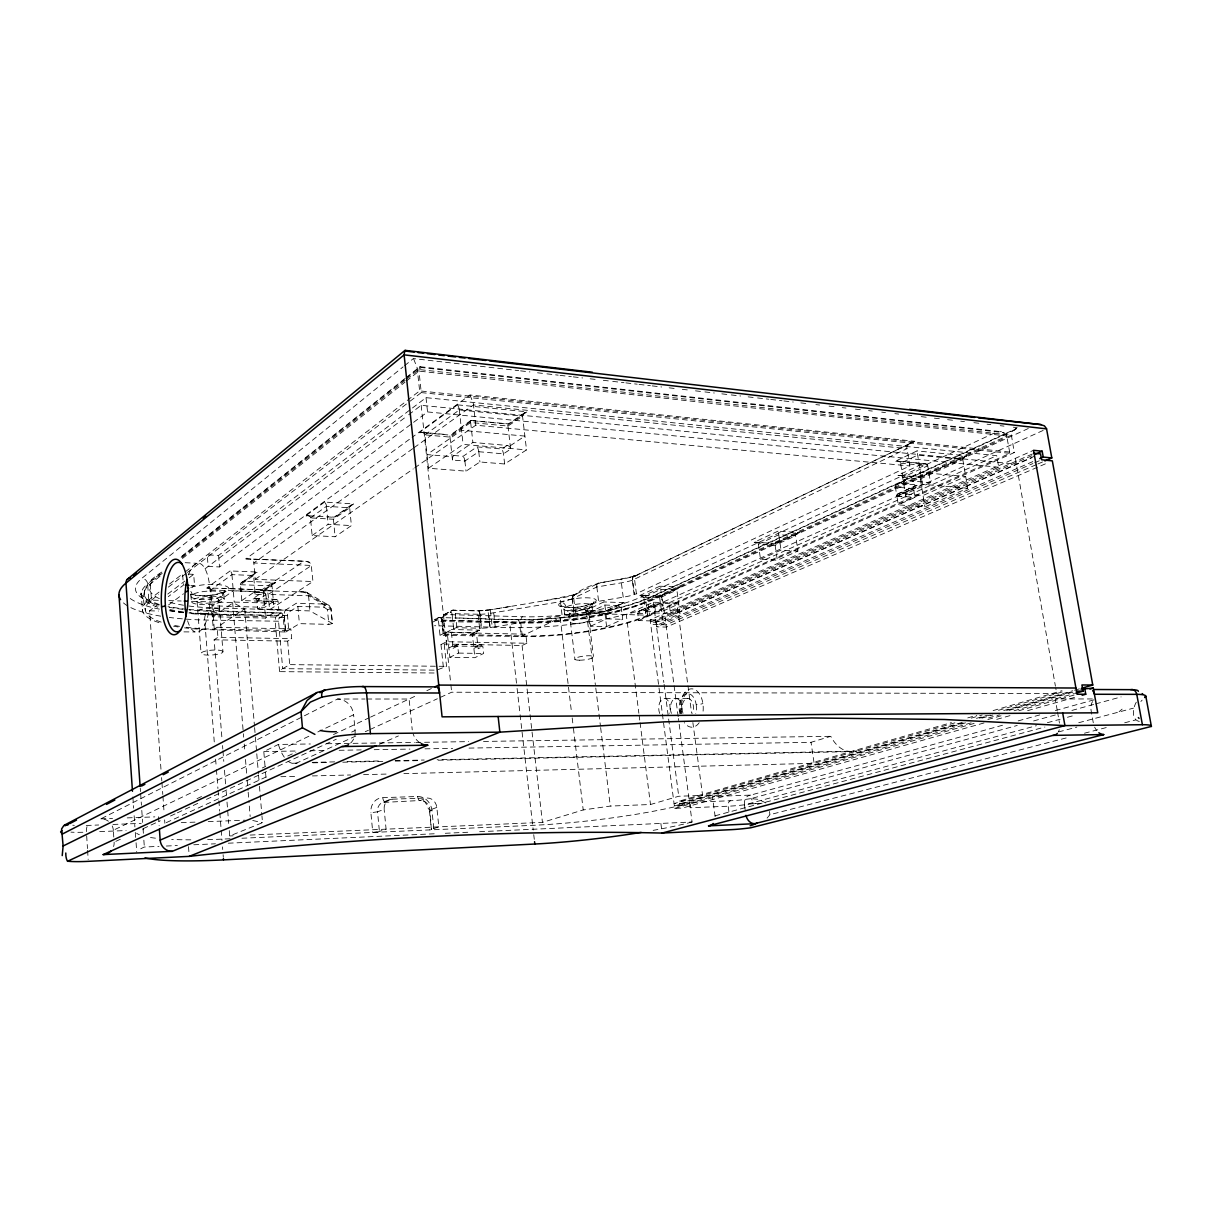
<?xml version="1.0" encoding="UTF-8"?>
<svg xmlns="http://www.w3.org/2000/svg" width="1212" height="1212" viewBox="0 0 1212 1212"><rect width="100%" height="100%" fill="white"/><g stroke="black" fill="none" stroke-linecap="round" stroke-linejoin="round"><path stroke-width="0.75" stroke-dasharray="5 3.75" d="M490.466 610.575L492.208 627.331L490.209 627.528L488.663 613.59L560.459 601.682L562.141 615.681L492.208 627.331M572.428 597.955L572.852 595.819M161.847 572.079C146.137 581.396 140.259 591.941 145.41 610.515M144.576 590.138L144.289 594.698M572.428 597.031C588.82 580.442 615.09 582.078 636.345 575.397L914.742 441.289L469.998 395.006L412.08 437.365M1136.28 702.202C1132.75 708.126 1131.16 719.655 1139.325 721.488M417.64 796.542A14.559 12.756 71.8 0 1 431.942 810.464L433.957 829.72L431.366 829.478L429.957 809.828A9.787 8.56 71.8 0 0 420.367 800.496A4.893 2.303 88.5 0 1 417.625 796.496L382.765 797.647A14.726 13.059 71.4 0 0 370.933 812.767M1066.166 737.957L769.938 814.691L767.105 818.1M633.058 576.942L633.846 576.109A4.969 2.651 73.8 0 0 632.709 580.124L634.573 594.501L909.848 465.969L907.015 448.622C905.031 445.758 915.045 439.804 909.424 443.622M434.093 672.993L279.578 671.645L281.851 669.312M633.27 576.67L633.846 576.109M1142.143 700.157L1140.871 701.46M573.64 594.865L543.87 600.804M241.218 582.82L254.778 573.109M638.269 611.666L655.571 603.849M896.107 485.042L904.834 480.619M897.577 494.148L916.03 485.376L914.757 486.118M419.594 366.857L418.913 370.402L421.261 392.597L408.58 402.354M159.181 605.015A114.731 29.588 -4.2 0 1 141.865 578.321L403.066 366.903M404.535 365.721L413.337 358.585L518.675 370.63M1016.565 428.533L1012.808 430.942L1011.217 434.169L1014.308 452.546L649.556 615.272A97.187 22.089 -6.9 0 1 521.069 636.482L440.001 635.33L438.547 621.468A2.363 1.136 -88.6 0 0 437.184 619.771A2.379 2.015 61.5 0 1 439.017 617.529L516.645 619.665A101.808 24.195 -6.9 0 0 651.011 597.198L1017.398 428.593M404.944 378.538L179.421 558.096M406.399 377.371L419.943 366.691L1001.491 431.745L1006.49 434.881L1009.899 453.333L647.632 615.211A94.748 21.528 -6.9 0 1 522.251 635.906L443.516 634.118L441.91 619.68A2.379 1.151 -88.6 0 1 442.789 616.772A2.394 2.015 61.6 0 1 444.637 614.514L452.561 610.272L477.937 610.878M160.136 573.912L147.622 583.881L148.773 600.016A109.55 27.012 -4.4 0 0 161.863 623.513M181.164 557.202L404.672 379.447M406.081 378.326L417.352 369.342L1011.247 435.184L647.769 601.606A97.021 22.801 -6.9 0 1 519.509 622.983L438.547 621.468M161.166 622.104A106.792 26.346 -4.4 0 1 151.47 600.091L150.303 583.972A5.636 5.06 44.8 0 1 155.257 578.821L162.166 573.337M182.042 557.565L405.172 380.401M406.656 379.22L421.412 367.509L1004.187 432.639M160.014 576.276L150.303 583.972A106.595 27.179 -4.3 0 0 158.196 606.061M182.421 558.52L404.944 382.219M406.353 381.113L418.973 371.114L1006.854 435.972L645.844 601.531A94.597 22.225 -6.9 0 1 520.69 622.407L442.698 620.332L441.638 618.635L443.895 614.651L453.015 610.121L476.846 610.833L490.148 609.848L560.974 598.016A29.224 6.999 -6.8 0 0 571.246 595.743A28.649 6.863 -6.8 0 0 574.988 594.562A4.833 3.227 70.7 0 0 572.17 598.804A24.073 5.696 -6.8 0 1 569.034 599.788A24.679 5.848 -6.8 0 1 560.459 601.682A4.803 0.924 80.4 0 1 560.595 598.016M159.014 592.107L148.773 600.016L159.499 600.334M169.544 583.972L182.588 573.912L183.436 585.154L168.241 596.668M185.284 571.837L405.838 401.551M407.217 400.475L419.64 390.885L1014.308 452.546M151.47 600.091L158.439 594.728M168.332 587.123L185.951 573.564M187.436 572.428L407.171 403.429M167.771 594.062L184.845 581.063M189.239 577.715L193.693 574.337L194.556 585.548L192.329 587.214M998.733 467.256L427.548 411.928L219.523 566.943L208.146 566.474L207.222 554.884L218.599 555.399L426.033 397.657L996.718 455.651L998.733 467.256L670.342 612.136L669.1 602.788L996.718 455.651M160.969 769.181L149.561 610.803L157.742 604.606M205.04 568.822L407.323 415.792M408.717 414.746L421.17 405.308L1016.353 464.166M168.574 604.924L183.512 593.789M186.133 627.255A106.792 26.346 -4.4 0 0 214.282 629.164L287.653 630.528L288.714 630.21L287.532 615.544A2.5 1.03 -88.7 0 1 288.32 612.484L297.864 606.409L323.998 607.197A2.53 1.076 -88.5 0 1 324.816 604.106L303.985 592.032L260.883 590.547L265.307 590.88L267.988 593.244L269.609 609.757L312.954 581.533L311.136 564.186L309.227 562.201L306.136 561.308L245.9 558.868L410.55 438.486M257.02 600.697L278.093 601.364L278.805 609.545L265.549 618.09L212.903 616.741L210.767 589.986L231.946 574.639L253.596 575.488L255.187 594.365L265.913 594.728L266.625 603.046L257.717 608.939L257.02 600.697L265.913 594.728M424.897 434.866L459.303 409.944L522.539 416.186L526.523 449.894L504.647 463.984L479.922 461.969L466.014 471.165L428.457 468.241L424.897 434.866L449.985 437.093L470.665 422.518L507.964 426.048L522.539 416.186M310.499 517.888L326.452 506.328L349.677 507.783L351.389 525.599L335.088 536.749L312.12 535.537L310.499 517.888L333.421 519.236L349.677 507.783M470.877 420.443L508.449 423.867L524.705 412.716L520.387 415.731L521.342 415.065M412.671 448.698L253.823 562.974L255.202 579.336L312.954 581.533M414.08 447.682L473.498 404.929L907.015 448.622L632.24 580.275A25.588 6.211 -7.4 0 1 621.392 582.836L596.834 586.987L572.473 598.698L574.185 612.742L598.607 601.303L623.21 597.183A25.8 6.06 -7.3 0 0 630.331 595.713L634.088 594.653L632.24 580.275A4.954 2.894 72.5 0 1 634.694 576.064L633.724 576.154L634.694 576.064A30.709 7.545 -7.4 0 1 621.756 579.124L599.228 582.942L575.139 594.501A4.833 3.075 71.7 0 0 572.473 598.698M350.98 505.146L334.194 517.13L328.058 516.766M471.044 420.322L450.591 434.911M271.806 584.532L273.73 583.169L263.868 589.865L221.887 588.335M241.809 600.576L253.838 592.35L261.883 592.623L253.035 598.607L274.124 599.289L270.791 601.485L241.809 600.576L240.491 584.714L253.596 575.488M312.12 535.537L328.134 524.266L351.389 525.599M255.202 579.336L413.262 468.892M414.686 467.908L475.786 425.215L909.848 465.969M477.422 631.028L478.376 630.452L473.483 632.906M621.968 603.546L622.968 602.955M212.903 616.741L234.204 602.061L266.625 603.046M428.457 468.241L463.105 444.38L526.523 449.894M677.872 587.956L678.902 587.35M284.275 615.469L285.79 632.013L213.342 629.801A109.55 27.012 -4.4 0 1 184.482 627.846M796.754 533.553L797.875 532.886M452.485 460.045A3.591 1.727 -85.8 0 1 453.818 455.5L472.892 442.441L507.177 445.455A3.606 2.878 57.5 0 1 510.646 449.122L503.465 453.833L478.77 451.728L464.893 461.045L452.485 460.045L449.985 437.093M964.01 457.06L965.297 456.303M1013.641 430.184L1016.217 428.669L649.647 597.471C589.744 622.014 523.175 621.256 459.696 617.953M260.883 590.547L303.621 561.444M210.767 589.986L263.292 591.774L272.033 585.85L273.639 604.273L278.093 601.364M191.92 601.319L232.643 602.561L244.718 608.712L213.342 629.801L212.161 614.878A5.121 1.909 -88.8 0 0 209.888 611.212A114.731 29.588 -4.2 0 1 189.193 610M507.177 445.455L501.798 449.001L477.028 446.864L463.135 456.273L453.818 455.5M221.826 736.76L214.13 639.784L217.933 637.27L291.698 638.709L290.835 628.907L217.13 627.255L217.933 637.27M273.397 601.561L264.625 607.333L212.024 605.803L233.28 590.85L254.944 591.592M510.252 445.728L524.887 436.093L461.545 430.29L427.003 454.591L452.121 456.666M443.334 666.888L440.986 644.587L444.198 644.042L446.561 666.358L436.593 670.16L282.684 668.66L278.548 621.211A2.469 1 -88.8 0 1 279.321 618.181L283.305 615.651A2.485 1.015 -88.7 0 1 284.502 617.438L212.161 614.878A109.353 27.891 -4.3 0 1 189.92 613.499M285.79 632.013L299.409 623.65L329.103 624.377L332.421 623.544L330.906 608.682L308.56 595.759L268.291 594.41L311.484 565.459L253.823 562.974C254.793 561.141 248.93 558.262 250.778 559.262M214.13 639.784L287.653 641.148L291.698 638.709M441.91 619.68L443.213 634.785M282.684 668.66L289.713 664.63L446.561 666.358M287.532 615.544L213.1 614.226A106.595 27.179 -4.3 0 1 189.784 612.711M278.548 621.211L204.707 620.029A131.32 33.512 -4.3 0 1 169.286 617.438M478.119 610.878A28.861 6.848 -6.3 0 0 482.982 610.621A29.8 7.075 -6.3 0 0 487.997 610.151L485.497 610.409L487.951 610.075L489.83 627.574A24.876 5.651 -6.3 0 1 485.648 627.983A24.058 5.454 -6.3 0 1 481.588 628.195L480.058 614.287A4.772 1.5 88.2 0 0 478.119 610.878L478.588 610.757M434.926 619.453L439.441 617.378M432.729 622.15L437.184 619.771M442.789 616.772L450.697 612.545A2.409 2.03 61.6 0 1 452.561 610.272A4.787 2.333 -88.5 0 1 455.348 613.711L479.679 614.287L481.209 628.21L456.242 627.74L451.288 629.482A2.409 1.182 -88.8 0 0 450.728 630.149L446.213 632.467A2.409 2.03 62.4 0 1 447.425 634.467L449.864 657.328L474.892 657.677L483.649 653.48L482.876 646.481L454.939 646.026A2.409 2.045 63.3 0 0 453.091 648.329L451.394 632.437L447.425 634.467M440.001 635.33L446.183 632.119L474.225 632.755A2.379 2 63.2 0 0 472.422 635.012L474.892 657.677M440.986 644.587L446.637 641.709L526.856 643.254L525.811 634.209L445.652 632.406L446.637 641.709M108.398 821.236A12.014 11.665 57.1 0 0 100.854 818.857L337.542 699.021L364.994 699.021M470.241 634.77L479.422 630.149L451.288 629.482M472.422 635.012L476.437 632.997L478.179 648.768L482.876 646.481M448.864 647.981L452.833 645.996M454.182 646.178L458.121 644.223L481.952 645.117M454.939 646.026L458.409 644.299M453.091 648.329L457.712 646.026L458.469 653.086L449.864 657.328M453.606 628.286L452.091 614.257L455.167 613.711M479.361 644.678L475.846 646.405A2.394 2.015 63.9 0 1 478.179 648.768M473.892 648.42L477.922 646.435M265.004 765.908L263.807 751.561L278.381 744.441L310.393 743.971M634.937 575.988L914.742 441.289M113.776 837.053L113.322 830.265L309.302 736.032M317.832 731.942L353.616 714.732A16.165 14.362 63.2 0 0 337.542 699.021M651.011 597.198A4.696 3.681 65.5 0 0 647.769 601.606L649.556 615.272L586.593 613.348L560.186 617.741L521.069 636.482L519.509 622.983A4.621 2.394 -88.5 0 0 516.645 619.665M900.577 463.211L927.741 465.787L930.543 482.664L905.637 480.482A3.091 2.151 65.6 0 0 903.834 483.224L900.577 463.211L917.666 455.136L962.813 459.59L967.676 488.239L924.923 506.904L898.289 504.828L896.88 496.162L913.545 488.633L914.984 497.39L898.289 504.828M588.926 612.545L604.864 605.03L620.983 605.576L622.726 619.317L606.606 626.604L590.608 626.195L588.926 612.545L604.909 613.045L620.983 605.576M444.198 644.042L522.099 645.496L526.856 643.254M196.995 798.647L201.919 796.345M262.337 767.953L265.686 766.393M287.789 756L295.895 752.197M333.467 734.548L368.887 717.898M370.524 717.14L417.17 695.218M426.866 690.673L433.32 687.628M618.59 604.985L605.091 611.287L586.396 610.697L587.502 610.939M444.349 634.209L442.88 620.332A4.772 2.318 -88.6 0 1 444.637 614.514L522.539 616.741A89.658 21.301 -6.9 0 0 641.39 596.849L997.082 431.775M115.822 841.355L120.958 838.977M143.167 828.675L160.257 820.766M170.513 816.009L175.649 813.631M177.346 812.843L197.859 803.344M206.404 799.39L336.3 739.199M351.692 732.078L355.101 730.503L353.616 714.732M637.663 613.333L645.814 613.59L643.693 597.274L660.752 589.38L676.872 590.017L680.038 613.726L662.782 621.271L638.603 620.574L637.663 613.333L654.722 605.636L662.934 605.909L660.752 589.38M758.364 544.188L778.771 534.75L795.663 535.81L797.92 551.051L777.316 560.217L760.545 559.323L758.364 544.188L775.119 545.173L795.663 535.81M896.88 496.162L905.818 496.89L902.667 477.392L927.741 465.787M903.349 480.285L920.499 472.377L965.676 476.528L923.044 495.481L905.364 494.026M905.637 480.482L899.304 483.391L917.439 484.967L900.728 492.542L907.424 493.087L930.543 482.664M590.608 626.195L606.606 618.847L622.726 619.317M664.206 594.077L659.798 596.092L655.54 595.94M780.316 540.916L775.044 543.34L770.59 543.082M930.634 472.18L919.984 477.058L899.349 475.21L900.758 475.468M441.759 620.938A4.757 2.288 -88.6 0 0 439.017 617.529L434.578 619.908L511.994 621.968A111.474 26.497 -6.9 0 0 658.616 597.486L1028.276 428.518M166.271 822.645L265.943 777.089L269.67 776.998M355.843 736.002L297.561 762.651A46.95 19.377 90 0 1 288.153 761.287M365.251 731.7L368.418 730.26M370.024 729.518L437.335 698.763M440.471 697.324L451.667 692.219L1056.728 693.552L1055.758 688.037M643.693 597.274L659.692 597.864L676.872 590.017M902.667 477.392L920.332 478.967L962.813 459.59M676.902 603.061L653.359 602.228L626.271 614.56L638.86 713.262M913.545 488.633L895.395 487.088L896.819 495.905L922.453 484.315L967.676 488.239M1043.153 430.427L663.055 602.137A116.504 27.406 -6.9 0 1 510.176 627.574L434.487 625.71M661.722 604.061L655.01 603.909L640.8 610.363L646.905 610.545L661.161 604.121A2.515 1.47 -87.9 0 1 662.934 605.909M760.545 559.323L781.028 550.081L797.92 551.051M638.603 620.574L655.677 612.969L680.038 613.726M984.023 722.958L682.462 808.056L674.69 808.374L650.147 619.832L1033.533 450.303M1032.336 454L650.435 622.12L656.207 622.271L1031.897 457.712M650.147 619.832L657.813 620.059L1031.791 455.773M1034.578 456.182L678.159 612.378L670.342 612.136M379.417 744.244L398.415 735.942M1032.821 461.59L658.419 624.604L657.813 620.059M656.207 622.271L656.798 626.831L1032.927 463.545M1034.669 462.787L1039.866 460.53M1036.169 464.711L666.055 624.816L650.738 624.407M1037.911 463.969L1043.123 461.711M1045.38 463.863L666.342 627.089L656.798 626.831M229.28 830.599L229.704 835.962L262.504 822.675L261.943 815.827M388.885 799.996L382.25 802.48L420.367 800.496L427.185 798.011A9.863 8.605 71.7 0 1 436.82 807.419L438.835 826.872L429.669 829.902M392.097 799.193A9.969 8.802 71.3 0 0 384.159 809.358L377.523 811.798L379.417 831.477L372.766 832.432L370.887 812.767L377.523 811.798A9.908 8.772 71.4 0 1 385.446 801.693L392.097 799.193L427.185 798.011M436.82 807.419L429.396 810.177L431.396 829.417M377.22 832.235L386.083 829.159L384.159 809.358M250.126 835.068L542.446 822.372L583.214 809.949L610.287 806.071L650.496 804.51L678.735 796.254L702.596 795.405L692.87 722.564M469.029 748.092L811.025 742.305L830.765 736.305A38.481 26.043 89.1 0 0 856.717 751.076L437.108 759.757M965.494 722.837L674.387 805.995L680.22 805.753L679.599 801.011L951.435 722.594M967.752 717.898L976.811 715.277M993.128 710.58L1061.985 690.719M954.904 722.837L674.069 803.601L689.567 803.011A119.337 14.347 -6.8 0 1 532.689 825.342L241.567 838.249M971.266 718.125L982.174 714.989M998.536 710.293L1065.454 691.037M961.889 722.519L689.249 800.647L679.599 801.011M976.433 718.352L987.341 715.231M1003.703 710.55L1072.756 690.764M1074.574 690.234L1080.028 688.674M963.086 722.852L681.841 803.314L682.462 808.056M979.417 718.171L990.295 715.065M1006.627 710.383L1073.771 691.188M981.871 718.155L992.779 715.035M1009.157 710.353L1074.665 691.658M680.22 805.753L972.6 722.458M988.492 717.943L999.567 714.898M1014.08 710.762L1074.468 693.476M674.69 808.374L976.902 722.64M987.825 719.549L1004.218 714.898M1018.777 710.762L1077.029 694.234M996.749 719.367L1011.278 715.277M1027.624 710.656L1076.68 696.809M715.125 816.691A9.863 7.757 73.8 0 0 715.035 815.812L712.429 796.496L750.743 795.102L1006.111 724.246M1018.186 720.898L1039.775 714.913M1055.349 710.58L1095.481 699.445M765.711 802.905L758.454 799.344L751.016 798.602L1017.232 725.458M1033.639 720.943L1055.501 714.928M1071.908 710.429L1093.785 704.414M1095.618 703.914L1121.13 696.9M745.153 809.692L744.486 804.904L1036.411 725.685M1047.365 722.716L1060.136 719.246M1067.424 717.277L1074.726 715.292M715.035 815.812L1044.896 727.033M1078.741 722.716L1133.462 708.141M1058.546 731.927L1076.832 727.109M1084.452 733.215L1108.222 727.064M1124.675 722.791L1135.644 719.958M685.871 693.961L686.659 693.552C680.917 698.567 680.235 707.232 681.856 714.247M245.9 558.868L306.06 561.308L309.469 562.353M510.555 606.424L488.178 610.121M750.395 798.693L750.152 798.738A24.043 2.757 -7.4 0 1 730.397 800.753L692.385 802.208A4.818 2.878 87.1 0 0 690.189 807.753L728.17 806.207A28.876 3.227 -7.4 0 0 752.955 803.617A4.757 1.151 80.4 0 0 751.076 798.587M140.728 848.824A135.229 16.089 -5.6 0 1 144.334 847.036L159.014 846.37M166.362 846.037L177.376 845.537M193.799 844.779L215.448 843.794M228.25 843.204L434.199 833.78M445.274 833.28L468.877 832.205M479.634 831.705L692.067 821.994L678.417 718.534M229.704 835.962L233.113 835.81M230.113 838.765L221.887 839.128A134.896 17.635 -5.5 0 1 206.176 839.658M99.672 831.614L126.139 830.538M86.264 825.478A30.755 4.151 -4.7 0 0 87.885 825.417L98.687 824.993M112.974 824.448L141.183 823.372M181.27 822.66L195.708 822.1M208.237 821.615L245.233 820.176M100.854 818.857L112.549 818.418M127.245 817.888L154.818 816.873M755.606 803.359L761.954 803.768M431.972 810.464C425.7 811.131 428.109 798.253 419.503 800.45L420.367 800.496M280.866 776.71L297.637 776.301M312.408 775.922L350.616 774.968M363.585 774.635L389.446 773.998M403.899 773.635L814.116 763.333L811.025 742.305M312.196 762.348L337.815 761.818M347.086 761.621L380.598 760.924M395.097 760.621L424.17 760.03M292.228 763.272L299.712 763.105M312.817 762.833L329.679 762.484M342.799 762.212L383.992 761.348M395.233 761.121L419.579 760.606M438.32 760.212L849.551 751.637M263.807 751.561L297.288 750.985M310.151 750.773L326.467 750.501M339.148 750.289L361.237 749.91M374.175 749.683L409.929 749.092M424.988 748.834L452.682 748.365M326.831 743.729L414.443 742.441M415.822 742.411L468.574 741.638M483.512 741.426L830.765 736.305M665.282 698.536L688.658 698.536M366.827 699.021L409.095 699.021L412.231 729.897M1092.33 698.945L1055.228 698.945L1057.182 710.096M183.936 631.876L195.132 631.967M458.469 653.086L483.649 653.48M149.561 610.803L158.499 611.045M188.936 612.954A125.639 32.406 -4.2 0 0 206.191 613.802L276.806 615.696L280.775 613.166A2.515 2.227 54.6 0 1 283.305 615.651M257.717 608.939L278.805 609.545M188.799 606A101.035 26.043 -4.2 0 0 214.6 607.939L285.774 609.969L296.334 603.228L324.816 604.106M269.609 609.757L309.939 610.909L332.406 623.468L330.997 608.469L329.134 605.47L306.06 592.032L295.637 591.562M209.888 611.212L280.775 613.166A5.015 2.03 -88.7 0 1 283.199 616.741L284.472 631.346M271.276 599.107L277.078 599.773M168.832 600.622L181.179 601M645.496 611.181L661.525 611.696L678.75 604.03L662.6 603.47M259.413 598.728L254.278 598.546L255.49 598.819M190.86 585.426L194.556 585.548M254.262 592.259L264.883 593.107M240.491 584.714L272.033 585.85M273.064 590.774L263.186 590.426L265.443 590.941M188.133 574.124L193.693 574.337M645.526 595.562L641.087 595.395L642.224 595.637M323.998 607.197L327.452 609.575M185.163 562.701L197.208 563.322M760.106 542.461L755.455 542.173L756.697 542.431M896.819 495.905L914.984 497.39M443.91 434.305L421.322 432.275L422.882 432.593M903.94 461.605L926.438 464.105M421.261 392.597L1009.899 453.333M999.991 431.578L1001.491 431.745M520.554 370.857L529.962 371.932M537.492 372.781L545.021 373.644M546.9 373.857L558.187 375.144M560.065 375.372L571.352 376.659M573.231 376.871L582.639 377.947M590.153 378.811L595.804 379.447M603.334 380.31L610.848 381.174M612.727 381.386L624.013 382.674M625.892 382.886L637.179 384.189M639.072 384.401L650.359 385.689M652.238 385.901L661.631 386.976M669.16 387.84L674.811 388.491M682.326 389.34L687.977 389.991M695.491 390.855L703.021 391.703M704.899 391.93L714.307 393.006M721.837 393.855L729.351 394.718M731.23 394.93L740.638 396.006M748.168 396.869L755.682 397.733M757.576 397.945L768.862 399.233M770.741 399.445L782.028 400.748M783.906 400.96L793.315 402.036M800.829 402.899L808.359 403.748M815.888 404.611L819.645 405.035M829.053 406.111L834.689 406.762M842.219 407.626L845.976 408.05M855.384 409.126L861.02 409.777M868.549 410.641L872.307 411.065M881.715 412.141L885.487 412.565M894.88 413.64L898.653 414.08M908.046 415.155L911.818 415.58M921.226 416.655L926.862 417.307M934.391 418.155L940.027 418.807M947.557 419.67L953.193 420.306M960.722 421.17L964.479 421.594M973.887 422.67L979.538 423.321M987.053 424.185L990.825 424.609M1000.218 425.685L1003.99 426.124M1013.383 427.2L1017.156 427.624M897.168 460.969L898.622 461.242M419.943 366.691L421.412 367.509M186.936 609.439L167.998 606.697M188.769 609.651L281.532 613.045L284.502 615.999M307.393 515.539L308.757 515.827M208.07 587.85L209.267 588.123M252.732 820.494L262.504 822.675M190.632 594.107C201.965 596.834 214.615 595.971 225.296 591.229L223.705 592.304L225.099 590.38L223.811 594.198L224.22 599.364A16.362 4.06 -4 0 1 199.753 604.5A16.362 4.06 -4 0 1 199.722 597.44A16.362 4.06 -4 0 1 224.22 599.364M159.181 604.5L146.304 599.364L140.713 594.122L142.062 595.774L140.971 592.971L142.622 610.697M330.906 608.682L327.467 609.727L328.831 624.377M469.998 395.006L473.241 403.172L475.786 425.215M478.604 610.878L478.998 611.378A4.787 1.318 87.6 0 1 479.679 614.287M413.716 359.04L417.125 367.736L419.64 390.885M190.648 594.577L191.572 601.576M778.392 532.659L778.634 533.825M1093.285 722.761L1091.148 710.838A12.211 8.045 71.8 0 1 1092.557 701.596M1015.338 458.348L1055.425 686.204M1057.515 711.959L1059.47 723.11M564.807 614.211L563.731 608.015L560.853 605.879C571.579 609.151 584.608 607.485 594.274 601.834L592.001 604.591L591.941 603.288L592.38 609.621M922.453 484.315L917.196 452.121M920.332 478.967L924.923 506.904M778.771 534.75L781.028 550.081M775.119 545.173L777.316 560.217M769.484 811.555L769.938 814.691M728.912 811.616L728.17 806.207A4.757 2.924 86.9 0 1 730.397 800.753M677.523 607.727L691.628 713.232M678.175 716.671L663.055 602.137A4.681 3.666 65.7 0 0 658.661 597.486M659.692 597.864L662.782 621.271M654.722 605.636L655.677 612.969M653.359 602.228L663.843 682.462M664.1 684.325L678.735 796.254M647.632 615.211L645.844 601.531A4.712 3.712 65.4 0 0 641.406 596.849M636.452 594.001L634.588 579.609A5.03 3.242 70.6 0 1 637.451 575.336M660.873 823.418L661.691 829.841M639.103 715.125L639.815 720.716M640.057 722.579L650.496 804.51M623.21 597.183L621.392 582.836A4.939 0.788 80.5 0 1 621.256 579.609M604.864 605.03L606.606 618.847M604.909 613.045L606.606 626.604M596.834 586.987L598.607 601.303M587.775 610.378L593.456 656.495M586.593 613.348L595.35 684.628M595.774 688.052L600.425 725.882M600.637 727.609L610.287 806.071M575.442 612.348L573.73 598.304A4.863 3.454 69 0 1 576.806 594.001M572.17 598.804L573.867 612.848A24.119 5.515 -6.8 0 1 570.746 613.817A24.725 5.666 -6.8 0 1 562.141 615.681M569.398 613.454L574.958 659.48M560.186 617.741L571.564 712.792M572.185 717.943L573.018 724.821M573.428 728.26L583.214 809.949M507.964 426.048L510.646 449.122M504.647 463.984L503.465 453.833A4.772 0.985 79.4 0 0 502.253 449.834M522.251 635.906L520.69 622.407A4.651 2.424 -88.5 0 1 522.539 616.741M522.099 645.496L529.629 710.99M530.053 714.656L542.446 822.372M516.509 683.174L510.176 627.574A4.606 2.379 -88.6 0 1 511.994 621.968M517.1 688.416L519.903 712.989M520.1 714.762L533.219 830.008M533.75 834.674L534.28 839.34M478.77 451.728L479.922 461.969M495.253 626.816L493.708 612.908A4.772 1.136 80.3 0 1 493.708 609.909M470.665 422.518L472.892 442.441M459.303 409.944L463.105 444.38M464.893 461.045L466.014 471.165M479.634 628.301L478.104 614.378A4.803 1.788 89.2 0 0 477.104 611.287M455.364 613.711L456.863 627.74M426.033 397.657L427.548 411.928M421.17 405.308L450.682 682.962M450.879 684.81L451.667 692.219M333.421 519.236L335.088 536.749M326.452 506.328L328.134 524.266M308.56 595.759L309.939 610.909M297.864 606.409L299.409 623.65M287.653 641.148L289.713 664.63M285.471 630.725L284.199 616.12A5.045 2.06 -88.7 0 1 285.774 609.969A2.53 2.227 54.8 0 1 288.32 612.469M279.578 671.645L275.26 621.771A4.984 2.015 -88.8 0 1 276.806 615.696A2.5 2.212 54.5 0 1 279.321 618.165M263.292 591.774L265.549 618.09M265.549 772.286L265.943 777.089M244.718 608.712L254.475 726.094M254.596 727.564L255.232 735.108M255.384 736.987L256.565 751.304M256.777 753.788L258.429 773.635M258.535 774.968L259.338 784.467M259.474 786.27L261.792 814.116M231.946 574.639L234.204 602.061M232.643 602.561L243.248 732.048M243.385 733.76L243.673 737.169M244.233 744.016L244.779 750.864M245.491 759.454L247.036 778.377M247.172 780.104L248.021 790.482M248.172 792.209L249.021 802.602M249.308 806.071L250.157 816.509M218.599 555.399L219.523 566.943M218.796 599.743A10.908 2.712 -4 0 1 202.51 603.167A10.908 2.712 -4 0 1 202.434 598.47A10.908 2.712 -4 0 1 218.796 599.743L222.978 651.783A10.969 2.424 -4.3 0 1 206.57 655.056A10.969 2.424 -4.3 0 1 206.54 650.859A10.969 2.424 -4.3 0 1 222.978 651.783M214.282 629.164L213.1 614.226A5.151 1.939 -88.7 0 1 214.585 607.939M222.523 745.531L222.811 749.046M222.947 750.804L223.781 761.348M224.478 770.165L225.599 784.316M226.159 791.406L226.447 794.951M227.008 802.056L227.432 807.389M227.72 810.949L228.704 823.433M632.725 580.124L632.588 578.442L632.649 579.351M214.266 741.911L204.707 620.029A5.106 1.894 -88.8 0 1 206.176 613.817M215.615 759.121L216.297 767.741M216.433 769.468L217.918 788.512M218.054 790.254L218.599 797.193M218.872 800.677L219.69 811.131M219.826 812.873L221.069 828.614M221.205 830.356L221.993 840.416M222.508 846.9L222.705 849.491M223.114 854.687L223.311 857.278M197.026 601.213L201.086 653.389M135.289 832.417L135.683 837.583M188.511 846.643L189.102 854.748M161.575 777.604L161.817 780.967M161.938 782.649L162.802 794.466M162.923 796.148L164.135 813.101M164.635 819.888L164.877 823.281M158.484 816.752L159.136 825.736M140.244 788.164L140.486 791.572M140.607 793.269L141.44 805.253M141.789 810.404L142.622 822.418M143.077 828.781L143.38 833.295M143.864 840.174L144.334 847.036M136.077 842.734L136.714 852.036M132.865 796.905L133.623 808.162M134.138 815.676L134.896 826.948M86.673 835.795L87.476 848.567M87.597 850.385L88.173 859.52M477.483 447.667A4.818 1.06 79.2 0 1 478.876 451.697M463.62 457.075A4.742 1.091 79.2 0 1 464.999 461.014M522.069 416.11A4.833 4.469 -42.1 0 1 527.023 412.262M457.833 405.565A4.984 1.121 78.9 0 1 459.409 409.929M507.828 425.76A4.772 0.954 79.3 0 1 507.858 424.867M470.529 422.215A4.848 1.06 79 0 1 470.574 421.306M449.834 436.805A4.742 1.106 79 0 1 449.894 435.926M419.867 432.805A4.757 4.363 -47.7 0 1 425.321 434.623M270.791 601.485A2.833 2.5 53.5 0 1 273.639 604.273M349.268 507.707A4.257 3.909 -53 0 1 353.616 504.343M325.18 502.844A4.318 1.333 78.8 0 1 326.589 506.283M306.121 515.994A4.212 3.848 -54.9 0 1 310.863 517.675M179.558 626.331A106.792 26.346 -4.4 0 1 174.058 625.362M183.406 611.924A106.595 27.179 -4.3 0 1 167.741 608.985M304.015 592.183A5.454 3.954 -79.7 0 1 308.681 595.713M480.058 614.287A24.028 5.636 -6.3 0 0 484.103 614.075A24.831 5.833 -6.3 0 0 488.284 613.681M596.743 586.956A5.166 2.697 74.3 0 1 599.228 583.078M324.877 604.349A5.272 5.045 21.7 0 1 330.997 608.333M183.497 605.227A101.035 26.043 -4.2 0 1 168.392 601.955M159.363 598.652A101.035 26.043 -4.2 0 1 155.272 578.821M589.865 607.727A4.712 3.772 64.8 0 1 593.213 603.303A18.938 4.393 -7 0 0 587.578 597.819A18.938 4.393 -7 0 0 561.52 602.228M565.913 607.03A4.757 3.909 63.2 0 0 561.308 602.334A18.938 4.393 -7 0 0 567.519 607.621A18.938 4.393 -7 0 0 593.229 603.303M190.814 591.486A5.454 4.893 47.5 0 1 192.208 594.804M222.538 595.88A5.378 4.742 52.3 0 1 227.099 590.941M190.814 587.411A21.801 5.53 -3.9 0 1 222.16 585.108A21.801 5.53 -3.9 0 1 222.084 593.107A21.801 5.53 -3.9 0 1 190.754 594.774M905.818 496.89A3.03 2.106 -83 0 1 907.424 493.087M895.032 486.8A4.181 3.939 -16 0 1 899.289 483.785M896.622 495.617A4.106 3.878 -15.5 0 1 900.698 492.92M913.287 488.088A4.151 3.909 -14.6 0 1 917.408 485.345M253.838 592.35A2.878 1.136 -88.5 0 1 255.187 594.365M274.215 599.622A3.742 3.424 -59.4 0 1 277.896 600.41M261.989 592.956A3.818 3.484 -59.3 0 1 265.716 593.759M253.141 598.955A3.772 3.439 -59.8 0 1 256.823 599.743M479.452 644.966A3.181 3.015 -55.8 0 1 481.952 645.102M645.814 613.59A2.485 1.439 -88.1 0 1 646.905 610.545M637.921 612.06A3.318 3.181 -41.7 0 1 640.769 610.681M585.396 611.045A3.227 3.091 -46.7 0 1 588.381 611.424M621.226 604.318A3.257 3.121 -42.9 0 1 624.028 602.955M640.057 595.743A3.303 3.166 -40.8 0 1 643.133 596.137M677.114 588.744A3.333 3.197 -36.4 0 1 679.993 587.35M795.633 534.856A3.681 3.515 -23.1 0 1 799.087 532.871M754.303 542.567A3.636 3.469 -27.4 0 1 758.121 543.294M962.54 459.03A4.197 3.924 -12.7 0 1 966.691 456.288M895.85 461.424A4.197 3.939 -16.6 0 1 900.652 462.59M923.044 464.014A4.151 3.909 -14.8 0 1 927.816 465.181M898.062 475.649A4.075 3.833 -16.2 0 1 902.743 476.801M206.949 588.244A3.742 3.394 -60.2 0 1 210.585 589.032M271.836 585.335A3.727 3.409 -58.6 0 1 275.472 582.851M240.309 584.184A3.757 3.424 -59.2 0 1 243.96 581.684M253.399 574.958A3.818 3.484 -58.6 0 1 257.111 572.412M230.977 571.897A3.863 1.409 79 0 1 231.977 574.109M476.695 631.77A3.166 3 -54.8 0 1 479.391 630.452M450.697 612.545A2.394 1.167 -88.5 0 1 452.091 614.257M671.387 713.398A9.651 5.727 89.6 0 1 672.327 700.824A9.651 5.727 89.6 0 1 679.856 700.763A9.651 5.727 89.6 0 1 680.962 713.307M683.007 713.338A9.605 5.757 89.6 0 1 683.932 700.824A9.605 5.757 89.6 0 1 691.507 700.748A9.605 5.757 89.6 0 1 692.628 713.247M679.902 713.701A14.408 8.636 89.6 0 1 679.371 711.035A14.408 8.636 89.6 0 1 685.84 693.976A14.408 8.636 89.6 0 1 696.188 704.657A4.863 0.909 -8.3 0 0 702.899 703.521M679.371 711.035A4.772 0.788 -7.4 0 1 680.447 712.005M696.233 704.975A14.408 8.636 89.6 0 1 695.764 713.686M699.172 722.731A19.18 11.529 89.6 0 1 684.31 722.64M680.659 713.368A19.18 11.529 89.6 0 1 691.764 688.825A19.18 11.529 89.6 0 1 702.733 713.792M692.067 821.994A119.609 13.074 -6.8 0 1 653.147 830.356M744.486 804.904A9.681 7.469 73.5 0 1 750.743 795.102M1122.115 709.126A40.496 3.666 -39.2 0 1 1119.115 711.671M1096.512 730.26A12.226 8.06 72 0 1 1094.663 727.155M114.11 842.143A12.014 11.711 60.4 0 1 113.58 846.552M112.216 825.933A12.014 11.665 57.1 0 1 113.322 830.265M355.101 730.503A16.195 14.423 64.3 0 1 349.753 743.835M419.882 742.789A15.741 13.62 66.8 0 1 413.201 734.154M1059.243 729.76A12.499 8.423 71.9 0 1 1058.47 731.73M752.94 803.92A17.074 12.075 -22.7 0 1 754.091 803.768M754.652 803.677A19.21 12.438 -19.9 0 1 755.53 803.632M143.137 829.856A5.802 1.97 88.9 0 1 143.107 828.796M82.855 832.265A36.951 4.878 -4.7 0 1 70.947 832.144M86.416 831.614A5.908 1.848 89.1 0 1 87.885 825.417M74.341 825.342A30.755 4.151 -4.7 0 1 72.765 825.205M284.335 757.242A46.95 19.377 90 0 1 278.381 744.441M178.134 626.968A109.55 27.012 -4.4 0 1 173.558 626.195M190.814 839.84A134.896 17.635 -5.5 0 1 171.68 839.431M155.454 838.189A134.896 17.635 -5.5 0 1 150.394 837.492M139.38 834.75A134.896 17.635 -5.5 0 1 136.653 833.235M160.772 616.166A131.32 33.512 -4.3 0 1 123.351 602.803M183.33 612.742A109.353 27.891 -4.3 0 1 167.362 609.924M157.727 607.212A109.353 27.891 -4.3 0 1 147.622 583.881A5.666 5.09 43.7 0 0 141.849 578.321M659.676 713.459A9.696 5.696 89.7 0 1 660.601 700.839A9.696 5.696 89.7 0 1 668.1 700.763A9.696 5.696 89.7 0 1 669.206 713.383M183.436 612.499A125.639 32.406 -4.2 0 1 167.983 610.621M159.378 609.121A125.639 32.406 -4.2 0 1 128.517 597.092M182.77 609.333A114.731 29.588 -4.2 0 1 168.498 607.136M188.466 574.988A34.527 12.65 -88.6 0 1 206.752 572.685A34.527 12.65 -88.6 0 1 205.782 622.483A34.527 12.65 -88.6 0 1 187.587 620.771M385.446 801.693A4.954 2.242 88.6 0 1 382.765 797.647M230.083 570.943L206.858 587.911L264.564 589.926L275.503 582.502L244.006 581.321L257.156 572.034L230.083 570.943M324.574 502.056L306 515.63L334.679 517.327L353.662 503.934L324.574 502.056M457.454 404.838L419.716 432.396L451.031 435.199L471.665 420.64L508.843 424.185L527.068 411.807L457.454 404.838M917.029 450.909L895.713 461.06L922.908 463.651L897.925 475.301L919.999 477.27L966.706 455.894L917.029 450.909M603.879 601.94L585.29 610.757L605.288 611.378L624.059 602.637L603.879 601.94M659.828 586.199L639.951 595.456L659.979 596.198L680.023 587.032L659.828 586.199M777.968 531.159L754.182 542.249L775.15 543.491L799.117 532.522L777.968 531.159M574.382 594.562L575.442 594.41L574.352 594.547M571.549 615.529A14.211 3.227 -7 0 0 592.698 610.242A14.211 3.227 -7 0 0 571.488 609.909A14.211 3.227 -7 0 0 571.549 615.529M573.912 614.332A9.484 2.151 -7 0 0 587.987 610.803A9.484 2.151 -7 0 0 573.837 610.59A9.484 2.151 -7 0 0 573.912 614.332M575.018 623.468A9.484 2.106 -7 0 0 589.123 619.983A9.484 2.106 -7 0 0 574.942 619.802A9.484 2.106 -7 0 0 575.018 623.468M203.313 613.499A10.923 2.651 -4 0 0 219.63 610.09A10.923 2.651 -4 0 0 203.252 608.894A10.923 2.651 -4 0 0 203.313 613.499M570.988 610.984A14.211 3.257 -7 0 0 592.123 605.667A14.211 3.257 -7 0 0 570.928 605.303A14.211 3.257 -7 0 0 570.988 610.984M199.344 599.349A16.362 4.106 -3.9 0 0 223.811 594.198A16.362 4.106 -3.9 0 0 199.313 592.229A16.362 4.106 -3.9 0 0 199.344 599.349M579.487 660.207A9.529 1.924 -7 0 0 593.653 656.859A9.529 1.924 -7 0 0 579.457 656.859A9.529 1.924 -7 0 0 579.487 660.207"/><path stroke-width="1.5" d="M68.493 824.539L63.918 825.433L61.6 828.947L63.115 846.006L62.221 855.611M404.884 350.48L404.111 354.783L442.077 716.837L1097.769 712.808L1093.315 688.113L1081.028 689.113M127.305 579.351L404.747 350.571M133.85 575.609L136.653 573.291M203.268 518.524L206.04 516.251M187.981 587.79L188.572 588.517M185.694 592.153L187.89 590.517M161.56 606.727L165.408 606.061M1075.923 688.022L438.744 685.083L434.941 686.871L362.115 686.583A40.89 7.923 -5.4 0 0 326.589 689.81L317.044 692.506L64.691 825.008M69.826 823.584L76.507 820.085M106.52 804.389L114.852 800.026M141.546 786.073L144.879 784.331M163.211 774.726L168.226 772.12M319.968 692.734L324.967 690.113A8.302 3.787 78.9 0 0 321.725 697.142L310.348 702.127L301.015 711.611L62.403 834.023L60.615 831.947L61.676 830.947M317.044 692.506L307.06 700.46L301.015 711.611L302.455 727.806L314.923 734.396M63.115 846.006L302.455 727.806M421.185 743.577A15.741 13.62 66.8 0 0 427.76 745.198L172.316 851.324L103.171 854.596L341.966 746.547A16.195 14.423 64.3 0 0 348.541 744.668M1035.26 454.258L1042.184 451.212L1043.229 457.06L1051.804 457.954L1046.517 428.639L1044.411 425.867L1040.472 424.548L978.387 417.882M159.393 829.326L160.166 840.128L375.962 745.759M1039.76 458.575L1043.229 457.06M1044.865 460.954L1051.804 457.954M498.132 716.504L499.874 732.154L370.448 733.654A49.359 8.287 -5.6 0 0 334.648 736.563L67.705 861.217A37.072 4.333 -5 0 0 88.294 861.338L189.224 856.369L499.874 732.154L664.221 721.867L811.464 717.974L944.315 719.489L1064.924 725.609L1142.401 724.715A38.39 4.469 -8.8 0 1 1151.385 726.427L1145.81 696.188M1081.846 688.158L1092.754 685.038L1052.334 460.863L1041.593 459.772L1040.547 453.909L1034.063 453.243M1075.771 693.219L1083.028 691.158L1081.922 684.962L1092.754 685.038M1089.967 689.052L1093.315 688.113M1082.134 695.279L1085.755 694.249L1084.649 688.068M189.224 856.369C346.162 838.901 504.177 829.493 662.116 833.053L1064.924 725.609L1062.697 713.02M713.171 823.463A9.863 7.757 73.8 0 1 708.535 825.872L1052.986 735.381A12.499 8.423 71.9 0 0 1057.364 733.321M708.535 825.872L754.728 823.69L1103.738 734.578A12.226 8.06 72 0 1 1098.86 732.715M1151.385 726.427L750.698 827.796A28.967 2.863 -7.3 0 1 731.366 829.644L662.116 833.053M144.986 857.929A135.229 16.089 -5.6 0 0 223.523 859.884L534.825 844.022A119.609 13.074 -6.8 0 0 641.163 832.402M341.966 746.547L427.76 745.198M1052.986 735.381L1103.738 734.578M1085.755 694.249L1077.029 694.234L1033.533 450.303L1042.184 451.212M1076.483 691.128L1083.028 691.158M1093.83 689.507L1130.766 689.658A31.845 4.287 -9.1 0 1 1138.326 691.385M184.254 601.091L187.33 601.182M185.3 585.229L188.996 585.351M1046.562 428.881L404.126 354.858L125.972 583.108A131.32 33.512 -4.3 0 0 120.579 599.637M592.35 372.22L405.172 350.374L406.353 350.904M909.621 409.277L1041.229 424.654M414.246 352.147L406.656 351.192M418.004 352.586L423.639 353.237M427.412 353.677L434.926 354.555M438.683 354.995L444.334 355.646M448.092 356.086L455.621 356.964M459.378 357.404L465.014 358.055M468.771 358.494L485.709 360.464M489.466 360.903L974.615 417.443M1142.401 724.715L1136.765 694.355A6.181 4.999 89.1 0 0 1130.766 689.658M534.553 841.689L534.825 844.022M370.448 733.654L366.509 692.87A8.287 3.697 -89.8 0 0 362.115 686.583M223.417 858.581L223.523 859.884M140.122 786.452L125.972 583.108A5.696 5.121 42.8 0 1 130.063 577.972M118.958 594.698L132.472 791.269M172.316 851.324A11.772 11.226 67.8 0 1 160.166 840.128M321.725 697.142A49.131 9.317 -5.4 0 1 366.509 692.87L439.577 693.006A8.09 3.878 -89.8 0 0 434.941 686.871M336.345 731.684A38.178 16.907 -7.9 0 1 320.256 730.488M757.227 822.903A21.952 14.938 -14.2 0 1 750.122 825.766M1138.356 717.549A28.891 3.091 48 0 1 1139.053 718.413M754.728 823.69A9.696 7.484 73.9 0 1 745.956 815.328M67.569 861.384A27.937 13.771 -60.5 0 1 65.796 853.006M111.246 850.718A12.014 11.711 60.4 0 1 103.171 854.596M1092.633 690.688A6.302 4.969 89.3 0 1 1094.421 694.264L1136.765 694.355A38.254 5.03 -9 0 1 1144.81 697.567A6.333 5.954 23.7 0 0 1144.689 697.036M1142.219 693.582A6.333 5.954 23.7 0 1 1142.734 693.991M65.069 825.811A6.075 5.666 -56.7 0 1 68.16 824.448M61.448 830.735A24.21 4.303 41.7 0 1 61.676 830.659M186.239 615.332A34.527 12.65 -88.6 0 1 187.118 579.578M180.982 629.876A34.754 12.408 -88.6 0 1 165.165 597.774A34.754 12.408 -88.6 0 1 181.936 563.898M185.8 616.666A37.784 13.438 -88.6 0 0 175.876 559.247A37.784 13.438 -88.6 0 0 162.575 615.105A37.784 13.438 -88.6 0 0 185.8 616.666"/></g></svg>
